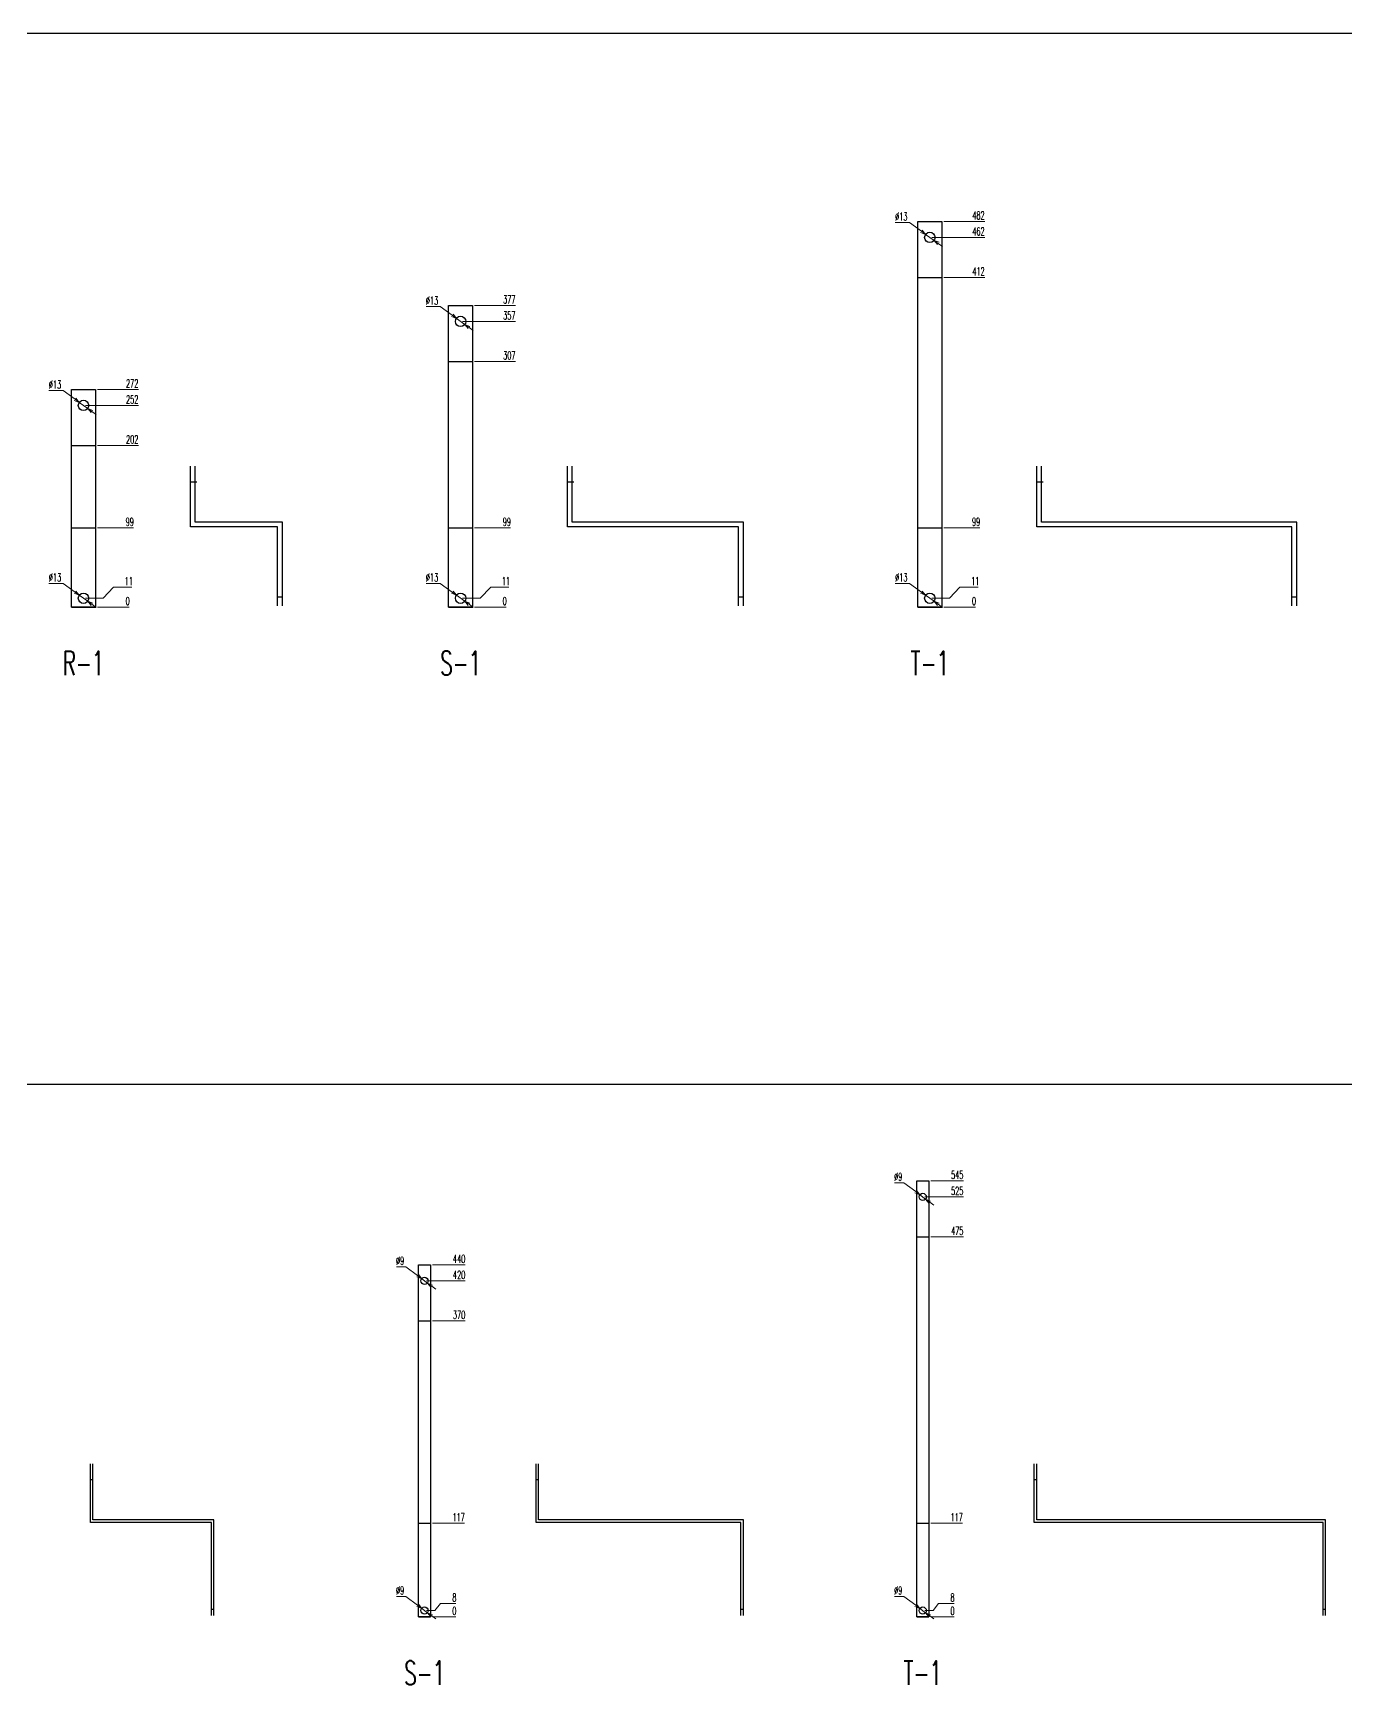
# Model space of a CAD drawing. Header units: millimetres. Extents: x 173893 to 258446, y -176540 to -123824.
# Drawn here: x 197024 to 198665, y -131062 to -128997 of the extents above; entities that cross this region are included whole.
import ezdxf
from ezdxf.enums import TextEntityAlignment as Align

# ---------------------------------------------------------------- set-up
doc = ezdxf.new("R2010")
doc.units = ezdxf.units.MM
doc.header["$LTSCALE"] = 3
doc.layers.add('@.DM. NÉT CHÍNH', color=7, linetype='Continuous')
doc.layers.add('@.VISIBLE', color=7, linetype='Continuous')
doc.styles.add('Ann_w01', font='romans.shx', dxfattribs={"width": 0.6, "bigfont": 'chineset.shx'})
doc.dimstyles.new('Dim 01_SC05', dxfattribs={"dimscale": 5, "dimtxt": 2, "dimasz": 1.3, "dimexe": 0.5, "dimexo": 0.5, "dimgap": 0.5, "dimtad": 1, "dimtoh": 1, "dimdec": 1, "dimzin": 12, "dimdsep": 46, "dimtxsty": 'Ann_w01', "dimblk": 'OPEN30', "dimcen": 1.5, "dimclrd": 6, "dimclre": 6, "dimclrt": 3, "dimadec": 1, "dimazin": 3, "dimtm": 1e-09, "dimtfac": 1, "dimtdec": 1, "dimtmove": 0, "dimatfit": 3, "dimldrblk": 'OPEN30', "dimfxl": 1, "dimtolj": 1, "dimlwd": 20, "dimlwe": 20, "dimarcsym": 0})

# ---------------------------------------------------------------- blocks, each defined once
blk = doc.blocks.new('*D2154')
at = {"layer": '@.DM. NÉT CHÍNH', "color": 6, "linetype": 'Continuous', "lineweight": 20, "transparency": 16777216}
blk.add_line((197104.4, -129714.5), (197144.1, -129714.5), dxfattribs=at)
at = {"layer": 'Defpoints', "color": 0, "linetype": 'Continuous', "transparency": 16777216}
for p in [(197086.9, -129714.5), (197101.9, -129714.5), (197137.6, -129714.5)]:
    blk.add_point(p, dxfattribs=at)
at = {"layer": '@.DM. NÉT CHÍNH', "color": 3, "linetype": 'Continuous', "transparency": 16777216, "insert": (197142.1, -129707), "char_height": 10, "attachment_point": 5, "style": 'Ann_w01'}
blk.add_mtext('\\A1;0', dxfattribs=at)
blk = doc.blocks.new('_Open30')
at = {"color": 0, "linetype": 'ByBlock', "lineweight": -2}
for p, q in [((-1, 0.27), (0, 0)), ((0, 0), (-1, -0.27)), ((0, 0), (-1, 0))]:
    blk.add_line(p, q, dxfattribs=at)
blk = doc.blocks.new('*D2155')
at = {"layer": '@.DM. NÉT CHÍNH', "color": 6, "linetype": 'Continuous', "lineweight": 20, "transparency": 16777216}
for p, q in [((197111.6, -129703.5), (197124.6, -129689.6)), ((197124.6, -129689.6), (197147.2, -129689.6)), ((197089.4, -129703.5), (197111.6, -129703.5))]:
    blk.add_line(p, q, dxfattribs=at)
at = {"layer": 'Defpoints', "color": 0, "linetype": 'Continuous', "transparency": 16777216}
for p in [(197137.6, -129689.6), (197086.9, -129703.5), (197086.9, -129714.5)]:
    blk.add_point(p, dxfattribs=at)
at = {"layer": '@.DM. NÉT CHÍNH', "color": 3, "linetype": 'Continuous', "transparency": 16777216, "insert": (197143.6, -129682.1), "char_height": 10, "attachment_point": 5, "style": 'Ann_w01'}
blk.add_mtext('\\A1;11', dxfattribs=at)
blk = doc.blocks.new('*D2156')
at = {"layer": '@.DM. NÉT CHÍNH', "color": 6, "linetype": 'Continuous', "lineweight": 20, "transparency": 16777216}
blk.add_line((197104.4, -129615.5), (197149.5, -129615.5), dxfattribs=at)
at = {"layer": 'Defpoints', "color": 0, "linetype": 'Continuous', "transparency": 16777216}
for p in [(197101.9, -129615.5), (197137.6, -129615.5), (197086.9, -129714.5)]:
    blk.add_point(p, dxfattribs=at)
at = {"layer": '@.DM. NÉT CHÍNH', "color": 3, "linetype": 'Continuous', "transparency": 16777216, "insert": (197144.8, -129608), "char_height": 10, "attachment_point": 5, "style": 'Ann_w01'}
blk.add_mtext('\\A1;99', dxfattribs=at)
blk = doc.blocks.new('*D2157')
at = {"layer": '@.DM. NÉT CHÍNH', "color": 6, "linetype": 'Continuous', "lineweight": 20, "transparency": 16777216}
blk.add_line((197104.4, -129512.5), (197155.5, -129512.5), dxfattribs=at)
at = {"layer": 'Defpoints', "color": 0, "linetype": 'Continuous', "transparency": 16777216}
for p in [(197101.9, -129512.5), (197137.6, -129512.5), (197086.9, -129714.5)]:
    blk.add_point(p, dxfattribs=at)
at = {"layer": '@.DM. NÉT CHÍNH', "color": 3, "linetype": 'Continuous', "transparency": 16777216, "insert": (197147.8, -129505), "char_height": 10, "attachment_point": 5, "style": 'Ann_w01'}
blk.add_mtext('\\A1;202', dxfattribs=at)
blk = doc.blocks.new('*D2158')
at = {"layer": '@.DM. NÉT CHÍNH', "color": 6, "linetype": 'Continuous', "lineweight": 20, "transparency": 16777216}
blk.add_line((197089.4, -129462.5), (197155.5, -129462.5), dxfattribs=at)
at = {"layer": 'Defpoints', "color": 0, "linetype": 'Continuous', "transparency": 16777216}
for p in [(197086.9, -129462.5), (197137.6, -129462.5), (197086.9, -129714.5)]:
    blk.add_point(p, dxfattribs=at)
at = {"layer": '@.DM. NÉT CHÍNH', "color": 3, "linetype": 'Continuous', "transparency": 16777216, "insert": (197147.8, -129455), "char_height": 10, "attachment_point": 5, "style": 'Ann_w01'}
blk.add_mtext('\\A1;252', dxfattribs=at)
blk = doc.blocks.new('*D2159')
at = {"layer": '@.DM. NÉT CHÍNH', "color": 6, "linetype": 'Continuous', "lineweight": 20, "transparency": 16777216}
blk.add_line((197104.4, -129442.5), (197155.5, -129442.5), dxfattribs=at)
at = {"layer": 'Defpoints', "color": 0, "linetype": 'Continuous', "transparency": 16777216}
for p in [(197101.9, -129442.5), (197137.6, -129442.5), (197086.9, -129714.5)]:
    blk.add_point(p, dxfattribs=at)
at = {"layer": '@.DM. NÉT CHÍNH', "color": 3, "linetype": 'Continuous', "transparency": 16777216, "insert": (197147.8, -129435), "char_height": 10, "attachment_point": 5, "style": 'Ann_w01'}
blk.add_mtext('\\A1;272', dxfattribs=at)
blk = doc.blocks.new('*D2160')
at = {"layer": '@.DM. NÉT CHÍNH', "color": 6, "linetype": 'Continuous', "lineweight": 20, "transparency": 16777216}
for p, q in [((197043.7, -129444), (197061.4, -129444)), ((197061.4, -129444), (197076.4, -129454.9)), ((197092.2, -129466.3), (197081.6, -129458.7)), ((197097.4, -129470.1), (197102.7, -129473.9))]:
    blk.add_line(p, q, dxfattribs=at)
at = {"layer": 'Defpoints', "color": 0, "linetype": 'Continuous', "transparency": 16777216}
for p in [(197081.6, -129458.7), (197092.2, -129466.3)]:
    blk.add_point(p, dxfattribs=at)
at = {"layer": '@.DM. NÉT CHÍNH', "color": 6, "linetype": 'Continuous', "lineweight": 20, "transparency": 16777216, "xscale": 6.5, "yscale": 6.5, "zscale": 6.5}
for p, rotation in [((197081.6, -129458.7), 324.1467171164755), ((197092.2, -129466.3), 144.1467171164755)]:
    blk.add_blockref('_Open30', p, dxfattribs=dict(at, rotation=rotation))
at = {"layer": '@.DM. NÉT CHÍNH', "color": 3, "linetype": 'Continuous', "transparency": 16777216, "insert": (197051.3, -129436.5), "char_height": 10, "attachment_point": 5, "style": 'Ann_w01'}
blk.add_mtext('\\A1;∅13', dxfattribs=at)
blk = doc.blocks.new('*D2161')
at = {"layer": '@.DM. NÉT CHÍNH', "color": 6, "linetype": 'Continuous', "lineweight": 20, "transparency": 16777216}
for p, q in [((197043.7, -129685), (197061.4, -129685)), ((197061.4, -129685), (197076.4, -129695.9)), ((197092.2, -129707.3), (197081.6, -129699.7)), ((197097.4, -129711.1), (197102.7, -129714.9))]:
    blk.add_line(p, q, dxfattribs=at)
at = {"layer": 'Defpoints', "color": 0, "linetype": 'Continuous', "transparency": 16777216}
for p in [(197081.6, -129699.7), (197092.2, -129707.3)]:
    blk.add_point(p, dxfattribs=at)
at = {"layer": '@.DM. NÉT CHÍNH', "color": 6, "linetype": 'Continuous', "lineweight": 20, "transparency": 16777216, "xscale": 6.5, "yscale": 6.5, "zscale": 6.5}
for p, rotation in [((197081.6, -129699.7), 324.1467171171806), ((197092.2, -129707.3), 144.1467171171805)]:
    blk.add_blockref('_Open30', p, dxfattribs=dict(at, rotation=rotation))
at = {"layer": '@.DM. NÉT CHÍNH', "color": 3, "linetype": 'Continuous', "transparency": 16777216, "insert": (197051.3, -129677.5), "char_height": 10, "attachment_point": 5, "style": 'Ann_w01'}
blk.add_mtext('\\A1;∅13', dxfattribs=at)
blk = doc.blocks.new('*D2165')
at = {"layer": '@.VISIBLE', "color": 6, "lineweight": 20, "transparency": 16777216}
blk.add_line((197575.7, -129714.5), (197615.4, -129714.5), dxfattribs=at)
at = {"layer": 'Defpoints', "color": 0, "transparency": 16777216}
for p in [(197558.2, -129714.5), (197573.2, -129714.5), (197608.9, -129714.5)]:
    blk.add_point(p, dxfattribs=at)
at = {"layer": '@.VISIBLE', "color": 3, "transparency": 16777216, "insert": (197613.4, -129707), "char_height": 10, "attachment_point": 5, "style": 'Ann_w01'}
blk.add_mtext('\\A1;0', dxfattribs=at)
blk = doc.blocks.new('*D2166')
at = {"layer": '@.VISIBLE', "color": 6, "lineweight": 20, "transparency": 16777216}
for p, q in [((197582.9, -129703.5), (197595.9, -129689.6)), ((197595.9, -129689.6), (197618.5, -129689.6)), ((197560.7, -129703.5), (197582.9, -129703.5))]:
    blk.add_line(p, q, dxfattribs=at)
at = {"layer": 'Defpoints', "color": 0, "transparency": 16777216}
for p in [(197608.9, -129689.6), (197558.2, -129703.5), (197558.2, -129714.5)]:
    blk.add_point(p, dxfattribs=at)
at = {"layer": '@.VISIBLE', "color": 3, "transparency": 16777216, "insert": (197615, -129682.1), "char_height": 10, "attachment_point": 5, "style": 'Ann_w01'}
blk.add_mtext('\\A1;11', dxfattribs=at)
blk = doc.blocks.new('*D2167')
at = {"layer": '@.VISIBLE', "color": 6, "lineweight": 20, "transparency": 16777216}
blk.add_line((197575.7, -129615.5), (197620.8, -129615.5), dxfattribs=at)
at = {"layer": 'Defpoints', "color": 0, "transparency": 16777216}
for p in [(197573.2, -129615.5), (197608.9, -129615.5), (197558.2, -129714.5)]:
    blk.add_point(p, dxfattribs=at)
at = {"layer": '@.VISIBLE', "color": 3, "transparency": 16777216, "insert": (197616.1, -129608), "char_height": 10, "attachment_point": 5, "style": 'Ann_w01'}
blk.add_mtext('\\A1;99', dxfattribs=at)
blk = doc.blocks.new('*D2168')
at = {"layer": '@.VISIBLE', "color": 6, "lineweight": 20, "transparency": 16777216}
blk.add_line((197575.7, -129407.5), (197626.8, -129407.5), dxfattribs=at)
at = {"layer": 'Defpoints', "color": 0, "transparency": 16777216}
for p in [(197573.2, -129407.5), (197608.9, -129407.5), (197558.2, -129714.5)]:
    blk.add_point(p, dxfattribs=at)
at = {"layer": '@.VISIBLE', "color": 3, "transparency": 16777216, "insert": (197619.1, -129400), "char_height": 10, "attachment_point": 5, "style": 'Ann_w01'}
blk.add_mtext('\\A1;307', dxfattribs=at)
blk = doc.blocks.new('*D2169')
at = {"layer": '@.VISIBLE', "color": 6, "lineweight": 20, "transparency": 16777216}
blk.add_line((197560.7, -129357.5), (197626.8, -129357.5), dxfattribs=at)
at = {"layer": 'Defpoints', "color": 0, "transparency": 16777216}
for p in [(197558.2, -129357.5), (197608.9, -129357.5), (197558.2, -129714.5)]:
    blk.add_point(p, dxfattribs=at)
at = {"layer": '@.VISIBLE', "color": 3, "transparency": 16777216, "insert": (197619.1, -129350), "char_height": 10, "attachment_point": 5, "style": 'Ann_w01'}
blk.add_mtext('\\A1;357', dxfattribs=at)
blk = doc.blocks.new('*D2162')
at = {"layer": '@.VISIBLE', "color": 6, "lineweight": 20, "transparency": 16777216}
blk.add_line((197575.7, -129337.5), (197626.8, -129337.5), dxfattribs=at)
at = {"layer": 'Defpoints', "color": 0, "transparency": 16777216}
for p in [(197573.2, -129337.5), (197608.9, -129337.5), (197558.2, -129714.5)]:
    blk.add_point(p, dxfattribs=at)
at = {"layer": '@.VISIBLE', "color": 3, "transparency": 16777216, "insert": (197619.1, -129330), "char_height": 10, "attachment_point": 5, "style": 'Ann_w01'}
blk.add_mtext('\\A1;377', dxfattribs=at)
blk = doc.blocks.new('*D2163')
at = {"layer": '@.VISIBLE', "color": 6, "lineweight": 20, "transparency": 16777216}
for p, q in [((197515.1, -129339), (197532.7, -129339)), ((197532.7, -129339), (197547.7, -129349.9)), ((197563.5, -129361.3), (197553, -129353.7)), ((197568.8, -129365.1), (197574, -129368.9))]:
    blk.add_line(p, q, dxfattribs=at)
at = {"layer": 'Defpoints', "color": 0, "transparency": 16777216}
for p in [(197553, -129353.7), (197563.5, -129361.3)]:
    blk.add_point(p, dxfattribs=at)
at = {"layer": '@.VISIBLE', "color": 6, "lineweight": 20, "transparency": 16777216, "xscale": 6.5, "yscale": 6.5, "zscale": 6.5}
for p, rotation in [((197553, -129353.7), 324.1467171164467), ((197563.5, -129361.3), 144.1467171164467)]:
    blk.add_blockref('_Open30', p, dxfattribs=dict(at, rotation=rotation))
at = {"layer": '@.VISIBLE', "color": 3, "transparency": 16777216, "insert": (197522.6, -129331.5), "char_height": 10, "attachment_point": 5, "style": 'Ann_w01'}
blk.add_mtext('\\A1;∅13', dxfattribs=at)
blk = doc.blocks.new('*D2164')
at = {"layer": '@.VISIBLE', "color": 6, "lineweight": 20, "transparency": 16777216}
for p, q in [((197515.1, -129685), (197532.7, -129685)), ((197532.7, -129685), (197547.7, -129695.9)), ((197563.5, -129707.3), (197553, -129699.7)), ((197568.8, -129711.1), (197574, -129714.9))]:
    blk.add_line(p, q, dxfattribs=at)
at = {"layer": 'Defpoints', "color": 0, "transparency": 16777216}
for p in [(197553, -129699.7), (197563.5, -129707.3)]:
    blk.add_point(p, dxfattribs=at)
at = {"layer": '@.VISIBLE', "color": 6, "lineweight": 20, "transparency": 16777216, "xscale": 6.5, "yscale": 6.5, "zscale": 6.5}
for p, rotation in [((197553, -129699.7), 324.146717116175), ((197563.5, -129707.3), 144.146717116175)]:
    blk.add_blockref('_Open30', p, dxfattribs=dict(at, rotation=rotation))
at = {"layer": '@.VISIBLE', "color": 3, "transparency": 16777216, "insert": (197522.6, -129677.5), "char_height": 10, "attachment_point": 5, "style": 'Ann_w01'}
blk.add_mtext('\\A1;∅13', dxfattribs=at)
blk = doc.blocks.new('*D2170')
at = {"layer": '@.VISIBLE', "color": 6, "lineweight": 20, "transparency": 16777216}
blk.add_line((198162.2, -129714.5), (198201.9, -129714.5), dxfattribs=at)
at = {"layer": 'Defpoints', "color": 0, "transparency": 16777216}
for p in [(198144.7, -129714.5), (198159.7, -129714.5), (198195.4, -129714.5)]:
    blk.add_point(p, dxfattribs=at)
at = {"layer": '@.VISIBLE', "color": 3, "transparency": 16777216, "insert": (198199.9, -129707), "char_height": 10, "attachment_point": 5, "style": 'Ann_w01'}
blk.add_mtext('\\A1;0', dxfattribs=at)
blk = doc.blocks.new('*D2171')
at = {"layer": '@.VISIBLE', "color": 6, "lineweight": 20, "transparency": 16777216}
for p, q in [((198169.4, -129703.5), (198182.4, -129689.6)), ((198182.4, -129689.6), (198205, -129689.6)), ((198147.2, -129703.5), (198169.4, -129703.5))]:
    blk.add_line(p, q, dxfattribs=at)
at = {"layer": 'Defpoints', "color": 0, "transparency": 16777216}
for p in [(198195.4, -129689.6), (198144.7, -129703.5), (198144.7, -129714.5)]:
    blk.add_point(p, dxfattribs=at)
at = {"layer": '@.VISIBLE', "color": 3, "transparency": 16777216, "insert": (198201.5, -129682.1), "char_height": 10, "attachment_point": 5, "style": 'Ann_w01'}
blk.add_mtext('\\A1;11', dxfattribs=at)
blk = doc.blocks.new('*D2172')
at = {"layer": '@.VISIBLE', "color": 6, "lineweight": 20, "transparency": 16777216}
blk.add_line((198162.2, -129615.5), (198207.3, -129615.5), dxfattribs=at)
at = {"layer": 'Defpoints', "color": 0, "transparency": 16777216}
for p in [(198159.7, -129615.5), (198195.4, -129615.5), (198144.7, -129714.5)]:
    blk.add_point(p, dxfattribs=at)
at = {"layer": '@.VISIBLE', "color": 3, "transparency": 16777216, "insert": (198202.6, -129608), "char_height": 10, "attachment_point": 5, "style": 'Ann_w01'}
blk.add_mtext('\\A1;99', dxfattribs=at)
blk = doc.blocks.new('*D2173')
at = {"layer": '@.VISIBLE', "color": 6, "lineweight": 20, "transparency": 16777216}
blk.add_line((198162.2, -129302.5), (198213.3, -129302.5), dxfattribs=at)
at = {"layer": 'Defpoints', "color": 0, "transparency": 16777216}
for p in [(198159.7, -129302.5), (198195.4, -129302.5), (198144.7, -129714.5)]:
    blk.add_point(p, dxfattribs=at)
at = {"layer": '@.VISIBLE', "color": 3, "transparency": 16777216, "insert": (198205.6, -129295), "char_height": 10, "attachment_point": 5, "style": 'Ann_w01'}
blk.add_mtext('\\A1;412', dxfattribs=at)
blk = doc.blocks.new('*D2174')
at = {"layer": '@.VISIBLE', "color": 6, "lineweight": 20, "transparency": 16777216}
blk.add_line((198147.2, -129252.5), (198213.3, -129252.5), dxfattribs=at)
at = {"layer": 'Defpoints', "color": 0, "transparency": 16777216}
for p in [(198144.7, -129252.5), (198195.4, -129252.5), (198144.7, -129714.5)]:
    blk.add_point(p, dxfattribs=at)
at = {"layer": '@.VISIBLE', "color": 3, "transparency": 16777216, "insert": (198205.6, -129245), "char_height": 10, "attachment_point": 5, "style": 'Ann_w01'}
blk.add_mtext('\\A1;462', dxfattribs=at)
blk = doc.blocks.new('*D2175')
at = {"layer": '@.VISIBLE', "color": 6, "lineweight": 20, "transparency": 16777216}
blk.add_line((198162.2, -129232.5), (198213.3, -129232.5), dxfattribs=at)
at = {"layer": 'Defpoints', "color": 0, "transparency": 16777216}
for p in [(198159.7, -129232.5), (198195.4, -129232.5), (198144.7, -129714.5)]:
    blk.add_point(p, dxfattribs=at)
at = {"layer": '@.VISIBLE', "color": 3, "transparency": 16777216, "insert": (198205.6, -129225), "char_height": 10, "attachment_point": 5, "style": 'Ann_w01'}
blk.add_mtext('\\A1;482', dxfattribs=at)
blk = doc.blocks.new('*D2176')
at = {"layer": '@.VISIBLE', "color": 6, "lineweight": 20, "transparency": 16777216}
for p, q in [((198101.6, -129234), (198119.2, -129234)), ((198119.2, -129234), (198134.2, -129244.9)), ((198150, -129256.3), (198139.5, -129248.7)), ((198155.3, -129260.1), (198160.5, -129263.9))]:
    blk.add_line(p, q, dxfattribs=at)
at = {"layer": 'Defpoints', "color": 0, "transparency": 16777216}
for p in [(198139.5, -129248.7), (198150, -129256.3)]:
    blk.add_point(p, dxfattribs=at)
at = {"layer": '@.VISIBLE', "color": 6, "lineweight": 20, "transparency": 16777216, "xscale": 6.5, "yscale": 6.5, "zscale": 6.5}
for p, rotation in [((198139.5, -129248.7), 324.1467171167529), ((198150, -129256.3), 144.1467171167529)]:
    blk.add_blockref('_Open30', p, dxfattribs=dict(at, rotation=rotation))
at = {"layer": '@.VISIBLE', "color": 3, "transparency": 16777216, "insert": (198109.1, -129226.5), "char_height": 10, "attachment_point": 5, "style": 'Ann_w01'}
blk.add_mtext('\\A1;∅13', dxfattribs=at)
blk = doc.blocks.new('*D2177')
at = {"layer": '@.VISIBLE', "color": 6, "lineweight": 20, "transparency": 16777216}
for p, q in [((198101.6, -129685), (198119.2, -129685)), ((198119.2, -129685), (198134.2, -129695.9)), ((198150, -129707.3), (198139.5, -129699.7)), ((198155.3, -129711.1), (198160.5, -129714.9))]:
    blk.add_line(p, q, dxfattribs=at)
at = {"layer": 'Defpoints', "color": 0, "transparency": 16777216}
for p in [(198139.5, -129699.7), (198150, -129707.3)]:
    blk.add_point(p, dxfattribs=at)
at = {"layer": '@.VISIBLE', "color": 6, "lineweight": 20, "transparency": 16777216, "xscale": 6.5, "yscale": 6.5, "zscale": 6.5}
for p, rotation in [((198139.5, -129699.7), 324.146717117036), ((198150, -129707.3), 144.146717117036)]:
    blk.add_blockref('_Open30', p, dxfattribs=dict(at, rotation=rotation))
at = {"layer": '@.VISIBLE', "color": 3, "transparency": 16777216, "insert": (198109.1, -129677.5), "char_height": 10, "attachment_point": 5, "style": 'Ann_w01'}
blk.add_mtext('\\A1;∅13', dxfattribs=at)
blk = doc.blocks.new('*D2188')
at = {"layer": '@.VISIBLE', "color": 6, "lineweight": 20, "transparency": 16777216}
blk.add_line((197523.2, -130976.7), (197552.5, -130976.7), dxfattribs=at)
at = {"layer": 'Defpoints', "color": 0, "transparency": 16777216}
for p in [(197513.2, -130976.7), (197520.7, -130976.7), (197546, -130976.7)]:
    blk.add_point(p, dxfattribs=at)
at = {"layer": '@.VISIBLE', "color": 3, "transparency": 16777216, "insert": (197550.5, -130969.2), "char_height": 10, "attachment_point": 5, "style": 'Ann_w01'}
blk.add_mtext('\\A1;0', dxfattribs=at)
blk = doc.blocks.new('*D2189')
at = {"layer": '@.VISIBLE', "color": 6, "lineweight": 20, "transparency": 16777216}
for p, q in [((197515.7, -130968.7), (197526.2, -130968.7)), ((197526.2, -130968.7), (197533, -130959.9)), ((197533, -130959.9), (197552.5, -130959.9))]:
    blk.add_line(p, q, dxfattribs=at)
at = {"layer": 'Defpoints', "color": 0, "transparency": 16777216}
for p in [(197513.2, -130968.7), (197513.2, -130976.7), (197546, -130959.9)]:
    blk.add_point(p, dxfattribs=at)
at = {"layer": '@.VISIBLE', "color": 3, "transparency": 16777216, "insert": (197550.5, -130952.4), "char_height": 10, "attachment_point": 5, "style": 'Ann_w01'}
blk.add_mtext('\\A1;8', dxfattribs=at)
blk = doc.blocks.new('*D2190')
at = {"layer": '@.VISIBLE', "color": 6, "lineweight": 20, "transparency": 16777216}
blk.add_line((197523.2, -130859.7), (197563.1, -130859.7), dxfattribs=at)
at = {"layer": 'Defpoints', "color": 0, "transparency": 16777216}
for p in [(197520.7, -130859.7), (197546, -130859.7), (197513.2, -130976.7)]:
    blk.add_point(p, dxfattribs=at)
at = {"layer": '@.VISIBLE', "color": 3, "transparency": 16777216, "insert": (197555.8, -130852.2), "char_height": 10, "attachment_point": 5, "style": 'Ann_w01'}
blk.add_mtext('\\A1;117', dxfattribs=at)
blk = doc.blocks.new('*D2191')
at = {"layer": '@.VISIBLE', "color": 6, "lineweight": 20, "transparency": 16777216}
blk.add_line((197523.2, -130606.7), (197564.1, -130606.7), dxfattribs=at)
at = {"layer": 'Defpoints', "color": 0, "transparency": 16777216}
for p in [(197520.7, -130606.7), (197546.1, -130606.7), (197513.2, -130976.7)]:
    blk.add_point(p, dxfattribs=at)
at = {"layer": '@.VISIBLE', "color": 3, "transparency": 16777216, "insert": (197556.4, -130599.2), "char_height": 10, "attachment_point": 5, "style": 'Ann_w01'}
blk.add_mtext('\\A1;370', dxfattribs=at)
blk = doc.blocks.new('*D2192')
at = {"layer": '@.VISIBLE', "color": 6, "lineweight": 20, "transparency": 16777216}
blk.add_line((197515.7, -130556.7), (197564.1, -130556.7), dxfattribs=at)
at = {"layer": 'Defpoints', "color": 0, "transparency": 16777216}
for p in [(197513.2, -130556.7), (197546.1, -130556.7), (197513.2, -130976.7)]:
    blk.add_point(p, dxfattribs=at)
at = {"layer": '@.VISIBLE', "color": 3, "transparency": 16777216, "insert": (197556.4, -130549.2), "char_height": 10, "attachment_point": 5, "style": 'Ann_w01'}
blk.add_mtext('\\A1;420', dxfattribs=at)
blk = doc.blocks.new('*D2193')
at = {"layer": '@.VISIBLE', "color": 6, "lineweight": 20, "transparency": 16777216}
blk.add_line((197523.2, -130536.7), (197564.1, -130536.7), dxfattribs=at)
at = {"layer": 'Defpoints', "color": 0, "transparency": 16777216}
for p in [(197520.7, -130536.7), (197546.1, -130536.7), (197513.2, -130976.7)]:
    blk.add_point(p, dxfattribs=at)
at = {"layer": '@.VISIBLE', "color": 3, "transparency": 16777216, "insert": (197556.4, -130529.2), "char_height": 10, "attachment_point": 5, "style": 'Ann_w01'}
blk.add_mtext('\\A1;440', dxfattribs=at)
blk = doc.blocks.new('*D2186')
at = {"layer": '@.VISIBLE', "color": 6, "lineweight": 20, "transparency": 16777216}
for p, q in [((197478, -130539), (197489.6, -130539)), ((197489.6, -130539), (197504.4, -130550.1)), ((197516.8, -130559.4), (197509.6, -130554)), ((197522.1, -130563.3), (197527.3, -130567.2))]:
    blk.add_line(p, q, dxfattribs=at)
at = {"layer": 'Defpoints', "color": 0, "transparency": 16777216}
for p in [(197509.6, -130554), (197516.8, -130559.4)]:
    blk.add_point(p, dxfattribs=at)
at = {"layer": '@.VISIBLE', "color": 6, "lineweight": 20, "transparency": 16777216, "xscale": 6.5, "yscale": 6.5, "zscale": 6.5}
for p, rotation in [((197509.6, -130554), 323.177204363873), ((197516.8, -130559.4), 143.177204363873)]:
    blk.add_blockref('_Open30', p, dxfattribs=dict(at, rotation=rotation))
at = {"layer": '@.VISIBLE', "color": 3, "transparency": 16777216, "insert": (197482.6, -130531.5), "char_height": 10, "attachment_point": 5, "style": 'Ann_w01'}
blk.add_mtext('\\A1;∅9', dxfattribs=at)
blk = doc.blocks.new('*D2187')
at = {"layer": '@.VISIBLE', "color": 6, "lineweight": 20, "transparency": 16777216}
for p, q in [((197478, -130951), (197489.6, -130951)), ((197489.6, -130951), (197504.4, -130962.1)), ((197516.8, -130971.4), (197509.6, -130966)), ((197522.1, -130975.3), (197527.3, -130979.2))]:
    blk.add_line(p, q, dxfattribs=at)
at = {"layer": 'Defpoints', "color": 0, "transparency": 16777216}
for p in [(197509.6, -130966), (197516.8, -130971.4)]:
    blk.add_point(p, dxfattribs=at)
at = {"layer": '@.VISIBLE', "color": 6, "lineweight": 20, "transparency": 16777216, "xscale": 6.5, "yscale": 6.5, "zscale": 6.5}
for p, rotation in [((197509.6, -130966), 323.1772043634296), ((197516.8, -130971.4), 143.1772043634296)]:
    blk.add_blockref('_Open30', p, dxfattribs=dict(at, rotation=rotation))
at = {"layer": '@.VISIBLE', "color": 3, "transparency": 16777216, "insert": (197482.6, -130943.5), "char_height": 10, "attachment_point": 5, "style": 'Ann_w01'}
blk.add_mtext('\\A1;∅9', dxfattribs=at)
blk = doc.blocks.new('*D2196')
at = {"layer": '@.VISIBLE', "color": 6, "lineweight": 20, "transparency": 16777216}
blk.add_line((198145.9, -130976.7), (198175.1, -130976.7), dxfattribs=at)
at = {"layer": 'Defpoints', "color": 0, "transparency": 16777216}
for p in [(198135.9, -130976.7), (198143.4, -130976.7), (198168.6, -130976.7)]:
    blk.add_point(p, dxfattribs=at)
at = {"layer": '@.VISIBLE', "color": 3, "transparency": 16777216, "insert": (198173.1, -130969.2), "char_height": 10, "attachment_point": 5, "style": 'Ann_w01'}
blk.add_mtext('\\A1;0', dxfattribs=at)
blk = doc.blocks.new('*D2197')
at = {"layer": '@.VISIBLE', "color": 6, "lineweight": 20, "transparency": 16777216}
for p, q in [((198138.4, -130968.7), (198148.9, -130968.7)), ((198148.9, -130968.7), (198155.6, -130959.9)), ((198155.6, -130959.9), (198175.1, -130959.9))]:
    blk.add_line(p, q, dxfattribs=at)
at = {"layer": 'Defpoints', "color": 0, "transparency": 16777216}
for p in [(198135.9, -130968.7), (198135.9, -130976.7), (198168.6, -130959.9)]:
    blk.add_point(p, dxfattribs=at)
at = {"layer": '@.VISIBLE', "color": 3, "transparency": 16777216, "insert": (198173.1, -130952.4), "char_height": 10, "attachment_point": 5, "style": 'Ann_w01'}
blk.add_mtext('\\A1;8', dxfattribs=at)
blk = doc.blocks.new('*D2198')
at = {"layer": '@.VISIBLE', "color": 6, "lineweight": 20, "transparency": 16777216}
blk.add_line((198145.9, -130859.7), (198185.7, -130859.7), dxfattribs=at)
at = {"layer": 'Defpoints', "color": 0, "transparency": 16777216}
for p in [(198143.4, -130859.7), (198168.6, -130859.7), (198135.9, -130976.7)]:
    blk.add_point(p, dxfattribs=at)
at = {"layer": '@.VISIBLE', "color": 3, "transparency": 16777216, "insert": (198178.4, -130852.2), "char_height": 10, "attachment_point": 5, "style": 'Ann_w01'}
blk.add_mtext('\\A1;117', dxfattribs=at)
blk = doc.blocks.new('*D2199')
at = {"layer": '@.VISIBLE', "color": 6, "lineweight": 20, "transparency": 16777216}
blk.add_line((198145.9, -130501.7), (198186.7, -130501.7), dxfattribs=at)
at = {"layer": 'Defpoints', "color": 0, "transparency": 16777216}
for p in [(198143.4, -130501.7), (198168.8, -130501.7), (198135.9, -130976.7)]:
    blk.add_point(p, dxfattribs=at)
at = {"layer": '@.VISIBLE', "color": 3, "transparency": 16777216, "insert": (198179, -130494.2), "char_height": 10, "attachment_point": 5, "style": 'Ann_w01'}
blk.add_mtext('\\A1;475', dxfattribs=at)
blk = doc.blocks.new('*D2200')
at = {"layer": '@.VISIBLE', "color": 6, "lineweight": 20, "transparency": 16777216}
blk.add_line((198138.4, -130451.7), (198186.7, -130451.7), dxfattribs=at)
at = {"layer": 'Defpoints', "color": 0, "transparency": 16777216}
for p in [(198135.9, -130451.7), (198168.8, -130451.7), (198135.9, -130976.7)]:
    blk.add_point(p, dxfattribs=at)
at = {"layer": '@.VISIBLE', "color": 3, "transparency": 16777216, "insert": (198179, -130444.2), "char_height": 10, "attachment_point": 5, "style": 'Ann_w01'}
blk.add_mtext('\\A1;525', dxfattribs=at)
blk = doc.blocks.new('*D2201')
at = {"layer": '@.VISIBLE', "color": 6, "lineweight": 20, "transparency": 16777216}
blk.add_line((198145.9, -130431.7), (198186.7, -130431.7), dxfattribs=at)
at = {"layer": 'Defpoints', "color": 0, "transparency": 16777216}
for p in [(198143.4, -130431.7), (198168.8, -130431.7), (198135.9, -130976.7)]:
    blk.add_point(p, dxfattribs=at)
at = {"layer": '@.VISIBLE', "color": 3, "transparency": 16777216, "insert": (198179, -130424.2), "char_height": 10, "attachment_point": 5, "style": 'Ann_w01'}
blk.add_mtext('\\A1;545', dxfattribs=at)
blk = doc.blocks.new('*D2194')
at = {"layer": '@.VISIBLE', "color": 6, "lineweight": 20, "transparency": 16777216}
for p, q in [((198100.6, -130434), (198112.3, -130434)), ((198112.3, -130434), (198127.1, -130445.1)), ((198139.5, -130454.4), (198132.3, -130449)), ((198144.7, -130458.3), (198149.9, -130462.2))]:
    blk.add_line(p, q, dxfattribs=at)
at = {"layer": 'Defpoints', "color": 0, "transparency": 16777216}
for p in [(198132.3, -130449), (198139.5, -130454.4)]:
    blk.add_point(p, dxfattribs=at)
at = {"layer": '@.VISIBLE', "color": 6, "lineweight": 20, "transparency": 16777216, "xscale": 6.5, "yscale": 6.5, "zscale": 6.5}
for p, rotation in [((198132.3, -130449), 323.1772043645777), ((198139.5, -130454.4), 143.1772043645776)]:
    blk.add_blockref('_Open30', p, dxfattribs=dict(at, rotation=rotation))
at = {"layer": '@.VISIBLE', "color": 3, "transparency": 16777216, "insert": (198105.2, -130426.5), "char_height": 10, "attachment_point": 5, "style": 'Ann_w01'}
blk.add_mtext('\\A1;∅9', dxfattribs=at)
blk = doc.blocks.new('*D2195')
at = {"layer": '@.VISIBLE', "color": 6, "lineweight": 20, "transparency": 16777216}
for p, q in [((198100.6, -130951), (198112.3, -130951)), ((198112.3, -130951), (198127.1, -130962.1)), ((198139.5, -130971.4), (198132.3, -130966)), ((198144.7, -130975.3), (198149.9, -130979.2))]:
    blk.add_line(p, q, dxfattribs=at)
at = {"layer": 'Defpoints', "color": 0, "transparency": 16777216}
for p in [(198132.3, -130966), (198139.5, -130971.4)]:
    blk.add_point(p, dxfattribs=at)
at = {"layer": '@.VISIBLE', "color": 6, "lineweight": 20, "transparency": 16777216, "xscale": 6.5, "yscale": 6.5, "zscale": 6.5}
for p, rotation in [((198132.3, -130966), 323.177204363355), ((198139.5, -130971.4), 143.177204363355)]:
    blk.add_blockref('_Open30', p, dxfattribs=dict(at, rotation=rotation))
at = {"layer": '@.VISIBLE', "color": 3, "transparency": 16777216, "insert": (198105.2, -130943.5), "char_height": 10, "attachment_point": 5, "style": 'Ann_w01'}
blk.add_mtext('\\A1;∅9', dxfattribs=at)

msp = doc.modelspace()

# ---------------------------------------------------------------- linework, layer by layer
at = {"layer": '@.DM. NÉT CHÍNH', "linetype": 'Continuous'}
for p, q in [((195808.93, -128997.12), (201737.57, -128997.12)), ((197228.45, -129558.32), (197220.45, -129558.32)), ((197329.45, -129701.82), (197335.45, -129701.82)), ((195808.93, -130310.71), (201737.57, -130310.71)), ((197098.75, -130805.5), (197095.75, -130805.5)), ((197246.75, -130967), (197249.75, -130967))]:
    msp.add_line(p, q, dxfattribs=at)
at = {"layer": '@.VISIBLE', "color": 2}
for p, q in [((197699.8, -129558.32), (197691.8, -129558.32)), ((197543.24, -129714.48), (197573.24, -129714.48)), ((197905.8, -129701.82), (197911.8, -129701.82)), ((197655.68, -130805.5), (197652.68, -130805.5)), ((197505.75, -130976.7), (197520.75, -130976.7)), ((197908.68, -130967), (197911.68, -130967))]:
    msp.add_line(p, q, dxfattribs=at)
at = {"layer": '@.VISIBLE', "color": 4}
for p, q in [((198286.29, -129558.32), (198278.29, -129558.32)), ((198129.73, -129714.48), (198159.73, -129714.48)), ((198597.29, -129701.82), (198603.29, -129701.82)), ((198278.31, -130805.5), (198275.31, -130805.5)), ((198128.38, -130976.7), (198143.38, -130976.7)), ((198636.31, -130967), (198639.31, -130967))]:
    msp.add_line(p, q, dxfattribs=at)
at = {"layer": '@.VISIBLE', "color": 1}
msp.add_line((197071.89, -129714.48), (197101.89, -129714.48), dxfattribs=at)
at = {"layer": '@.VISIBLE', "color": 4}
for points in [[(198129.73, -129714.48), (198129.73, -129232.48), (198159.73, -129232.48), (198159.73, -129714.48)], [(198129.73, -129714.48), (198129.73, -129302.48), (198159.73, -129302.48), (198159.73, -129714.48)], [(198129.73, -129714.48), (198129.73, -129615.48), (198159.73, -129615.48), (198159.73, -129714.48)], [(198128.38, -130976.7), (198128.38, -130431.7), (198143.38, -130431.7), (198143.38, -130976.7)], [(198128.38, -130976.7), (198128.38, -130501.7), (198143.38, -130501.7), (198143.38, -130976.7)], [(198128.38, -130976.7), (198128.38, -130859.7), (198143.38, -130859.7), (198143.38, -130976.7)]]:
    msp.add_lwpolyline(points, close=True, dxfattribs=at)
at = {"layer": '@.VISIBLE', "color": 2}
for points in [[(197543.24, -129714.48), (197543.24, -129337.48), (197573.24, -129337.48), (197573.24, -129714.48)], [(197543.24, -129714.48), (197543.24, -129407.48), (197573.24, -129407.48), (197573.24, -129714.48)], [(197543.24, -129714.48), (197543.24, -129615.48), (197573.24, -129615.48), (197573.24, -129714.48)], [(197505.75, -130976.7), (197505.75, -130536.7), (197520.75, -130536.7), (197520.75, -130976.7)], [(197505.75, -130976.7), (197505.75, -130606.7), (197520.75, -130606.7), (197520.75, -130976.7)], [(197505.75, -130976.7), (197505.75, -130859.7), (197520.75, -130859.7), (197520.75, -130976.7)]]:
    msp.add_lwpolyline(points, close=True, dxfattribs=at)
at = {"layer": '@.VISIBLE', "color": 1}
for points in [[(197071.89, -129714.48), (197071.89, -129442.48), (197101.89, -129442.48), (197101.89, -129714.48)], [(197071.89, -129714.48), (197071.89, -129512.48), (197101.89, -129512.48), (197101.89, -129714.48)], [(197071.89, -129714.48), (197071.89, -129615.48), (197101.89, -129615.48), (197101.89, -129714.48)]]:
    msp.add_lwpolyline(points, close=True, dxfattribs=at)
for points in [[(197329.45, -129712.82), (197329.45, -129614.32), (197220.45, -129614.32), (197220.45, -129538.32)], [(197335.45, -129712.82), (197335.45, -129608.32), (197226.45, -129608.32), (197226.45, -129538.32)], [(197246.75, -130975), (197246.75, -130858.5), (197095.75, -130858.5), (197095.75, -130785.5)], [(197249.75, -130975), (197249.75, -130855.5), (197098.75, -130855.5), (197098.75, -130785.5)]]:
    msp.add_lwpolyline(points, dxfattribs=at)
at = {"layer": '@.VISIBLE', "color": 2}
for points in [[(197905.8, -129712.82), (197905.8, -129614.32), (197691.8, -129614.32), (197691.8, -129538.32)], [(197911.8, -129712.82), (197911.8, -129608.32), (197697.8, -129608.32), (197697.8, -129538.32)], [(197908.68, -130975), (197908.68, -130858.5), (197652.68, -130858.5), (197652.68, -130785.5)], [(197911.68, -130975), (197911.68, -130855.5), (197655.68, -130855.5), (197655.68, -130785.5)]]:
    msp.add_lwpolyline(points, dxfattribs=at)
at = {"layer": '@.VISIBLE', "color": 4}
for points in [[(198597.29, -129712.82), (198597.29, -129614.32), (198278.29, -129614.32), (198278.29, -129538.32)], [(198603.29, -129712.82), (198603.29, -129608.32), (198284.29, -129608.32), (198284.29, -129538.32)], [(198636.31, -130975), (198636.31, -130858.5), (198275.31, -130858.5), (198275.31, -130785.5)], [(198639.31, -130975), (198639.31, -130855.5), (198278.31, -130855.5), (198278.31, -130785.5)]]:
    msp.add_lwpolyline(points, dxfattribs=at)
for centre, radius in [((198144.73, -129252.48), 6.5), ((198144.73, -129703.48), 6.5), ((198135.88, -130451.7), 4.5), ((198135.88, -130968.7), 4.5)]:
    msp.add_circle(centre, radius, dxfattribs=at)
at = {"layer": '@.VISIBLE', "color": 2}
for centre, radius in [((197558.24, -129357.48), 6.5), ((197558.24, -129703.48), 6.5), ((197513.25, -130556.7), 4.5), ((197513.25, -130968.7), 4.5)]:
    msp.add_circle(centre, radius, dxfattribs=at)
at = {"layer": '@.VISIBLE', "color": 1}
for centre in [(197086.89, -129462.48), (197086.89, -129703.48)]:
    msp.add_circle(centre, 6.5, dxfattribs=at)

# ---------------------------------------------------------------- texts
at = {"style": 'Ann_w01', "width": 0.6}
for s, p in [('R-1', (197086.89, -129784.48)), ('S-1', (197558.24, -129784.48)), ('T-1', (198144.73, -129784.48)), ('S-1', (197513.25, -131046.7)), ('T-1', (198135.88, -131046.7))]:
    msp.add_text(s, height=30, dxfattribs=at).set_placement(p, align=Align.MIDDLE_CENTER)

# ---------------------------------------------------------------- dimensions: what is measured, and where the dimension line sits
at = {"layer": '@.DM. NÉT CHÍNH', "linetype": 'Continuous'}
for feature_location, offset, origin, picture, middle in [((197101.89, -129442.48), (35.66, 0), (197086.89, -129714.48), '*D2159', (197147.77, -129434.98)), ((197086.89, -129462.48), (50.66, 0), (197086.89, -129714.48), '*D2158', (197147.77, -129454.98)), ((197101.89, -129512.48), (35.66, 0), (197086.89, -129714.48), '*D2157', (197147.77, -129504.98)), ((197101.89, -129615.48), (35.66, 0), (197086.89, -129714.48), '*D2156', (197144.77, -129607.98)), ((197086.89, -129703.48), (50.66, 13.86), (197086.89, -129714.48), '*D2155', (197143.63, -129682.12)), ((197101.89458196, -129714.48039315), (35.66104236, 0), (197086.89458196, -129714.48039315), '*D2154', (197142.05562432, -129706.98039315))]:
    dim = msp.add_ordinate_dim(feature_location=feature_location, offset=offset, dtype=0, origin=origin, dimstyle='Dim 01_SC05', dxfattribs=at)
    dim.commit()
    dim.dimension.update_dxf_attribs({"geometry": picture, "text_midpoint": middle})
for p1, p2, picture, middle in [((197092.16, -129466.29), (197081.63, -129458.67), '*D2160', (197051.29, -129444.03)), ((197092.16, -129707.29), (197081.63, -129699.67), '*D2161', (197051.29, -129685.03))]:
    dim = msp.add_diameter_dim_2p(p1=p1, p2=p2, dimstyle='Dim 01_SC05', dxfattribs=at)
    dim.commit()
    dim.dimension.update_dxf_attribs({"geometry": picture, "text_midpoint": middle, "dimtype": 163})
at = {"layer": '@.VISIBLE', "color": 4}
for p1, p2, picture, middle in [((198149.99, -129256.29), (198139.46, -129248.67), '*D2176', (198109.12, -129234.03)), ((198149.99, -129707.29), (198139.46, -129699.67), '*D2177', (198109.12, -129685.03)), ((198139.48, -130454.4), (198132.27, -130449.01), '*D2194', (198105.19, -130434.02)), ((198139.48, -130971.4), (198132.27, -130966.01), '*D2195', (198105.19, -130951.02))]:
    dim = msp.add_diameter_dim_2p(p1=p1, p2=p2, dimstyle='Dim 01_SC05', dxfattribs=at)
    dim.commit()
    dim.dimension.update_dxf_attribs({"geometry": picture, "text_midpoint": middle, "dimtype": 163})
for feature_location, offset, origin, picture, middle in [((198159.73, -129232.48), (35.66, 0), (198144.73, -129714.48), '*D2175', (198205.6, -129224.98)), ((198144.73, -129252.48), (50.66, 0), (198144.73, -129714.48), '*D2174', (198205.6, -129244.98)), ((198159.73, -129302.48), (35.66, 0), (198144.73, -129714.48), '*D2173', (198205.6, -129294.98)), ((198159.73, -129615.48), (35.66, 0), (198144.73, -129714.48), '*D2172', (198202.6, -129607.98)), ((198144.73, -129703.48), (50.66, 13.86), (198144.73, -129714.48), '*D2171', (198201.46, -129682.12)), ((198159.725324, -129714.48039315), (35.66104236, 0), (198144.725324, -129714.48039315), '*D2170', (198199.88636636, -129706.98039315)), ((198143.38, -130431.7), (25.4, 0), (198135.88, -130976.7), '*D2201', (198178.99, -130424.2)), ((198135.88, -130451.7), (32.9, 0), (198135.88, -130976.7), '*D2200', (198178.99, -130444.2)), ((198143.38, -130501.7), (25.4, 0), (198135.88, -130976.7), '*D2199', (198178.99, -130494.2)), ((198143.38, -130859.7), (25.26, 0), (198135.88, -130976.7), '*D2198', (198178.42, -130852.2)), ((198135.88, -130968.7), (32.76, 8.83), (198135.88, -130976.7), '*D2197', (198173.13, -130952.38)), ((198143.37698628, -130976.70490341), (25.25634345, 0), (198135.87698628, -130976.70490341), '*D2196', (198173.13332972, -130969.20490341))]:
    dim = msp.add_ordinate_dim(feature_location=feature_location, offset=offset, dtype=0, origin=origin, dimstyle='Dim 01_SC05', dxfattribs=at)
    dim.commit()
    dim.dimension.update_dxf_attribs({"geometry": picture, "text_midpoint": middle})
at = {"layer": '@.VISIBLE', "color": 2}
for p1, p2, picture, middle in [((197563.51, -129361.29), (197552.98, -129353.67), '*D2163', (197522.64, -129339.03)), ((197563.51, -129707.29), (197552.98, -129699.67), '*D2164', (197522.64, -129685.03)), ((197516.85, -130559.4), (197509.64, -130554.01), '*D2186', (197482.56, -130539.02)), ((197516.85, -130971.4), (197509.64, -130966.01), '*D2187', (197482.56, -130951.02))]:
    dim = msp.add_diameter_dim_2p(p1=p1, p2=p2, dimstyle='Dim 01_SC05', dxfattribs=at)
    dim.commit()
    dim.dimension.update_dxf_attribs({"geometry": picture, "text_midpoint": middle, "dimtype": 163})
for feature_location, offset, origin, picture, middle in [((197573.24, -129337.48), (35.66, 0), (197558.24, -129714.48), '*D2162', (197619.12, -129329.98)), ((197558.24, -129357.48), (50.66, 0), (197558.24, -129714.48), '*D2169', (197619.12, -129349.98)), ((197573.24, -129407.48), (35.66, 0), (197558.24, -129714.48), '*D2168', (197619.12, -129399.98)), ((197573.24, -129615.48), (35.66, 0), (197558.24, -129714.48), '*D2167', (197616.12, -129607.98)), ((197558.24, -129703.48), (50.66, 13.86), (197558.24, -129714.48), '*D2166', (197614.98, -129682.12)), ((197573.24350564, -129714.48039315), (35.66104236, 0), (197558.24350564, -129714.48039315), '*D2165', (197613.40454799, -129706.98039315)), ((197520.75, -130536.7), (25.4, 0), (197513.25, -130976.7), '*D2193', (197556.36, -130529.2)), ((197513.25, -130556.7), (32.9, 0), (197513.25, -130976.7), '*D2192', (197556.36, -130549.2)), ((197520.75, -130606.7), (25.4, 0), (197513.25, -130976.7), '*D2191', (197556.36, -130599.2)), ((197520.75, -130859.7), (25.26, 0), (197513.25, -130976.7), '*D2190', (197555.79, -130852.2)), ((197513.25, -130968.7), (32.76, 8.83), (197513.25, -130976.7), '*D2189', (197550.5, -130952.38)), ((197520.74615987, -130976.70490341), (25.25634345, 0), (197513.24615987, -130976.70490341), '*D2188', (197550.50250332, -130969.20490341))]:
    dim = msp.add_ordinate_dim(feature_location=feature_location, offset=offset, dtype=0, origin=origin, dimstyle='Dim 01_SC05', dxfattribs=at)
    dim.commit()
    dim.dimension.update_dxf_attribs({"geometry": picture, "text_midpoint": middle})

doc.saveas('drawing.dxf')
